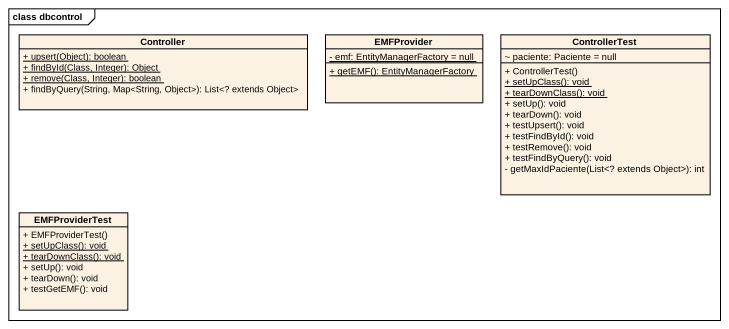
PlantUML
@startuml
mainframe class dbcontrol
hide circle
hide empty members
skinparam classAttributeIconSize 0
class Controller {
  {static} + upsert(Object): boolean
  {static} + findById(Class, Integer): Object
  {static} + remove(Class, Integer): boolean
  + findByQuery(String, Map<String, Object>): List<? extends Object>
}
class EMFProvider {
  {static} - emf: EntityManagerFactory = null
  {static} + getEMF(): EntityManagerFactory
}
class ControllerTest {
  ~ paciente: Paciente = null
  + ControllerTest()
  {static} + setUpClass(): void
  {static} + tearDownClass(): void
  + setUp(): void
  + tearDown(): void
  + testUpsert(): void
  + testFindById(): void
  + testRemove(): void
  + testFindByQuery(): void
  - getMaxIdPaciente(List<? extends Object>): int
}
class EMFProviderTest {
  + EMFProviderTest()
  {static} + setUpClass(): void
  {static} + tearDownClass(): void
  + setUp(): void
  + tearDown(): void
  + testGetEMF(): void
}
@enduml
